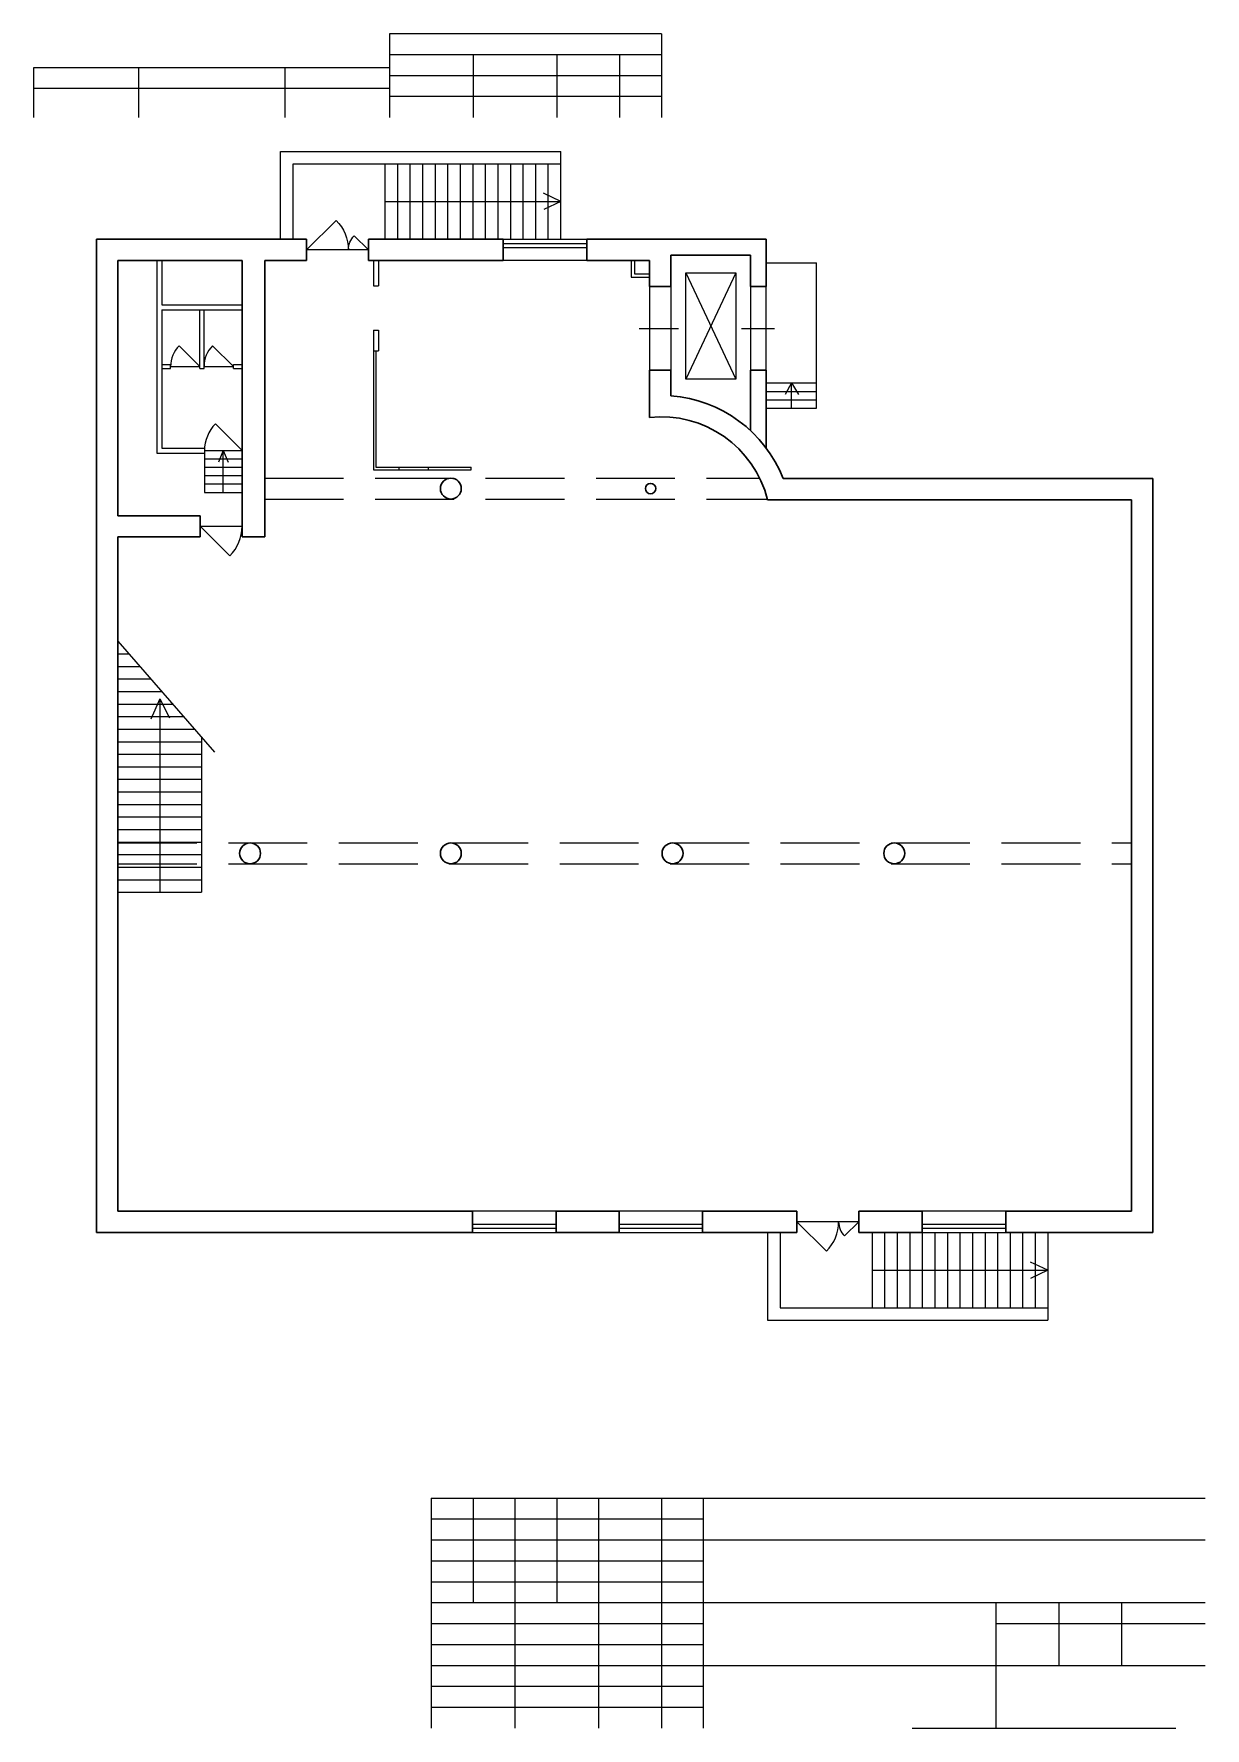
# Model space of a CAD drawing. Header units: metres. Extents: x 0.5 to 28.5, y 0.5 to 41.
import ezdxf

# ---------------------------------------------------------------- set-up
doc = ezdxf.new("R2010")
doc.units = ezdxf.units.M
doc.header["$MEASUREMENT"] = 0
doc.linetypes.add('DGN Style 3', pattern=[2.640572, 1.886123, -0.754449])
doc.layers.add('Level 63', color=7, linetype='Continuous', lineweight=0)

msp = doc.modelspace()

# ---------------------------------------------------------------- linework, layer by layer
at = {"color": 7, "linetype": 'Continuous', "lineweight": 13}
for p, q in [((6.398, 38.191), (13.098, 38.191)), ((6.398, 36.091), (6.398, 38.191)), ((13.098, 37.891), (13.098, 38.191)), ((6.698, 37.891), (13.098, 37.891)), ((6.698, 36.091), (6.698, 37.891)), ((11.718, 36.091), (13.718, 36.091)), ((3.438, 35.581), (3.438, 30.981)), ((3.558, 35.581), (3.558, 34.521)), ((8.618, 35.581), (8.618, 34.981)), ((8.738, 35.581), (8.738, 34.981)), ((13.718, 35.581), (11.718, 35.581)), ((14.778, 35.581), (14.778, 35.181)), ((14.858, 35.581), (14.858, 35.261)), ((14.858, 35.261), (15.218, 35.261)), ((8.618, 34.981), (8.738, 34.981)), ((14.778, 35.181), (15.218, 35.181)), ((3.558, 34.521), (5.478, 34.521)), ((3.558, 34.401), (5.478, 34.401)), ((3.558, 34.401), (3.558, 31.101)), ((4.468, 33.001), (4.468, 34.401)), ((4.568, 33.001), (4.568, 34.401)), ((8.618, 33.921), (8.738, 33.921)), ((8.618, 33.921), (8.618, 33.421)), ((8.738, 33.921), (8.738, 33.421)), ((8.618, 33.421), (8.738, 33.421)), ((3.558, 33.101), (3.768, 33.101)), ((3.558, 33.001), (3.768, 33.001)), ((3.768, 33.001), (3.768, 33.101)), ((4.468, 33.001), (4.568, 33.001)), ((5.268, 33.001), (5.268, 33.101)), ((5.268, 33.101), (5.478, 33.101)), ((5.268, 33.001), (5.478, 33.001)), ((3.438, 30.981), (4.578, 30.981)), ((3.558, 31.101), (4.578, 31.101)), ((4.578, 31.101), (4.578, 30.981)), ((12.988, 12.861), (10.988, 12.861)), ((16.488, 12.861), (14.488, 12.861)), ((23.738, 12.861), (21.738, 12.861)), ((10.988, 12.351), (12.988, 12.351)), ((14.488, 12.351), (16.488, 12.351)), ((18.038, 12.351), (18.038, 10.251)), ((18.338, 12.351), (18.338, 10.551)), ((21.738, 12.351), (23.738, 12.351)), ((18.338, 10.551), (24.738, 10.551)), ((24.738, 10.551), (24.738, 10.251)), ((18.038, 10.251), (24.738, 10.251))]:
    msp.add_line(p, q, dxfattribs=at)
at = {"color": 7, "linetype": 'Continuous', "lineweight": 0}
for p, q in [((8.898, 36.091), (8.898, 37.891)), ((9.198, 36.091), (9.198, 37.891)), ((9.498, 36.091), (9.498, 37.891)), ((9.798, 36.091), (9.798, 37.891)), ((10.098, 36.091), (10.098, 37.891)), ((10.398, 36.091), (10.398, 37.891)), ((10.698, 36.091), (10.698, 37.891)), ((10.998, 36.091), (10.998, 37.891)), ((11.298, 36.091), (11.298, 37.891)), ((11.598, 36.091), (11.598, 37.891)), ((11.898, 36.091), (11.898, 37.891)), ((12.198, 36.091), (12.198, 37.891)), ((12.498, 36.091), (12.498, 37.891)), ((12.798, 36.091), (12.798, 37.891)), ((13.098, 36.091), (13.098, 37.891)), ((8.898, 36.991), (13.098, 36.991)), ((13.098, 36.991), (12.683, 37.192)), ((13.098, 36.991), (12.687, 36.805)), ((7.018, 35.836), (7.725, 36.543)), ((8.498, 35.836), (8.159, 36.175)), ((8.498, 35.836), (7.018, 35.836)), ((11.718, 35.991), (13.718, 35.991)), ((11.718, 35.891), (13.718, 35.891)), ((16.087, 35.292), (17.283, 32.749)), ((17.283, 35.292), (16.087, 32.749)), ((18.008, 35.526), (19.208, 35.526)), ((19.208, 32.055), (19.208, 35.526)), ((15.218, 34.961), (15.218, 32.961)), ((15.728, 34.961), (15.728, 32.961)), ((17.628, 34.961), (17.628, 32.961)), ((18.008, 32.961), (18.008, 34.961)), ((14.967, 33.961), (15.907, 33.961)), ((17.418, 33.961), (18.203, 33.961)), ((4.468, 33.051), (3.973, 33.546)), ((5.268, 33.051), (4.773, 33.546)), ((8.618, 33.421), (8.618, 30.581)), ((8.678, 33.421), (8.678, 30.641)), ((3.768, 33.051), (4.468, 33.051)), ((4.568, 33.051), (5.268, 33.051)), ((18.008, 32.655), (19.208, 32.655)), ((18.008, 32.455), (19.208, 32.455)), ((18.608, 32.655), (18.461, 32.379)), ((18.608, 32.055), (18.608, 32.655)), ((18.608, 32.655), (18.783, 32.379)), ((18.008, 32.255), (19.208, 32.255)), ((18.008, 32.055), (19.208, 32.055)), ((5.478, 31.041), (4.842, 31.677)), ((4.578, 31.041), (5.478, 31.041)), ((4.578, 30.981), (4.578, 30.041)), ((4.578, 30.841), (5.478, 30.841)), ((5.028, 31.041), (4.915, 30.76)), ((5.028, 30.041), (5.028, 31.041)), ((5.028, 31.041), (5.142, 30.76)), ((4.578, 30.641), (5.478, 30.641)), ((4.578, 30.441), (5.478, 30.441)), ((8.618, 30.581), (10.953, 30.581)), ((8.678, 30.641), (10.953, 30.641)), ((9.228, 30.641), (9.228, 30.581)), ((9.928, 30.641), (9.928, 30.581)), ((10.953, 30.581), (10.953, 30.641)), ((4.578, 30.241), (5.478, 30.241)), ((4.578, 30.041), (5.478, 30.041)), ((4.478, 29.231), (5.478, 29.231)), ((4.478, 29.231), (5.185, 28.523)), ((2.508, 26.481), (4.82, 23.827)), ((2.508, 26.181), (2.769, 26.181)), ((2.508, 25.881), (3.031, 25.881)), ((2.508, 25.581), (3.292, 25.581)), ((2.508, 25.281), (3.554, 25.281)), ((2.508, 24.981), (3.815, 24.981)), ((3.508, 25.108), (3.297, 24.62)), ((3.508, 25.108), (3.508, 20.481)), ((3.508, 25.108), (3.739, 24.651)), ((2.508, 24.681), (4.076, 24.681)), ((2.508, 24.381), (4.338, 24.381)), ((2.508, 24.081), (4.508, 24.081)), ((4.508, 24.185), (4.508, 20.481)), ((2.508, 23.781), (4.508, 23.781)), ((2.508, 23.481), (4.508, 23.481)), ((2.508, 23.181), (4.508, 23.181)), ((2.508, 22.881), (4.508, 22.881)), ((2.508, 22.581), (4.508, 22.581)), ((2.508, 22.281), (4.508, 22.281)), ((2.508, 21.981), (4.508, 21.981)), ((2.508, 21.681), (4.508, 21.681)), ((2.508, 21.381), (4.508, 21.381)), ((2.508, 21.081), (4.508, 21.081)), ((2.508, 20.781), (4.508, 20.781)), ((2.508, 20.481), (4.508, 20.481)), ((20.218, 12.606), (18.738, 12.606)), ((18.738, 12.606), (19.445, 11.898)), ((20.218, 12.606), (19.879, 12.266)), ((10.988, 12.551), (12.988, 12.551)), ((10.988, 12.451), (12.988, 12.451)), ((14.488, 12.551), (16.488, 12.551)), ((14.488, 12.451), (16.488, 12.451)), ((20.538, 12.351), (20.538, 10.551)), ((20.838, 12.351), (20.838, 10.551)), ((21.138, 12.351), (21.138, 10.551)), ((21.438, 12.351), (21.438, 10.551)), ((21.738, 12.551), (23.738, 12.551)), ((21.738, 12.451), (23.738, 12.451)), ((21.738, 12.351), (21.738, 10.551)), ((22.038, 12.351), (22.038, 10.551)), ((22.338, 12.351), (22.338, 10.551)), ((22.638, 12.351), (22.638, 10.551)), ((22.938, 12.351), (22.938, 10.551)), ((23.238, 12.351), (23.238, 10.551)), ((23.538, 12.351), (23.538, 10.551)), ((23.838, 12.351), (23.838, 10.551)), ((24.138, 12.351), (24.138, 10.551)), ((24.438, 12.351), (24.438, 10.551)), ((24.738, 12.351), (24.738, 10.551)), ((20.538, 11.451), (24.738, 11.451)), ((24.738, 11.451), (24.323, 11.249)), ((24.738, 11.451), (24.327, 11.636))]:
    msp.add_line(p, q, dxfattribs=at)
at = {"color": 7, "linetype": 'Continuous', "lineweight": 30}
for p, q in [((1.998, 36.091), (1.998, 12.351)), ((1.998, 36.091), (7.018, 36.091)), ((7.018, 36.091), (7.018, 35.581)), ((8.498, 36.091), (8.498, 35.581)), ((8.498, 36.091), (11.718, 36.091)), ((11.718, 36.091), (11.718, 35.581)), ((13.718, 36.091), (13.718, 35.581)), ((13.718, 36.091), (18.008, 36.091)), ((18.008, 36.091), (18.008, 34.961)), ((15.728, 35.711), (15.728, 34.961)), ((15.728, 35.711), (17.628, 35.711)), ((17.628, 35.711), (17.628, 34.961)), ((2.508, 35.581), (2.508, 29.481)), ((2.508, 35.581), (5.478, 35.581)), ((5.478, 35.581), (5.478, 28.981)), ((6.018, 35.581), (6.018, 28.981)), ((6.018, 35.581), (7.018, 35.581)), ((8.498, 35.581), (11.718, 35.581)), ((13.718, 35.581), (15.218, 35.581)), ((15.218, 35.581), (15.218, 34.961)), ((15.218, 34.961), (15.728, 34.961)), ((17.628, 34.961), (18.008, 34.961)), ((15.218, 32.961), (15.218, 31.834)), ((15.218, 32.961), (15.728, 32.961)), ((15.728, 32.961), (15.728, 32.35)), ((17.628, 32.961), (18.008, 32.961)), ((17.628, 32.961), (17.628, 31.52)), ((18.008, 32.961), (18.008, 31.097)), ((18.412, 30.371), (27.248, 30.371)), ((27.248, 30.371), (27.248, 12.351)), ((18.041, 29.861), (26.738, 29.861)), ((26.738, 29.861), (26.738, 12.861)), ((2.508, 29.481), (4.478, 29.481)), ((4.478, 29.481), (4.478, 28.981)), ((2.508, 28.981), (4.478, 28.981)), ((2.508, 28.981), (2.508, 12.861)), ((5.478, 28.981), (6.018, 28.981)), ((2.508, 12.861), (10.988, 12.861)), ((10.988, 12.861), (10.988, 12.351)), ((12.988, 12.861), (14.488, 12.861)), ((12.988, 12.861), (12.988, 12.351)), ((14.488, 12.861), (14.488, 12.351)), ((16.488, 12.861), (18.738, 12.861)), ((16.488, 12.861), (16.488, 12.351)), ((18.738, 12.351), (18.738, 12.861)), ((20.218, 12.861), (21.738, 12.861)), ((20.218, 12.351), (20.218, 12.861)), ((21.738, 12.861), (21.738, 12.351)), ((23.738, 12.861), (23.738, 12.351)), ((23.738, 12.861), (26.738, 12.861)), ((1.998, 12.351), (10.988, 12.351)), ((12.988, 12.351), (14.488, 12.351)), ((16.488, 12.351), (18.738, 12.351)), ((20.218, 12.351), (21.738, 12.351)), ((23.738, 12.351), (27.248, 12.351))]:
    msp.add_line(p, q, dxfattribs=at)
at = {"color": 251, "linetype": 'DGN Style 3', "lineweight": 0, "true_color": 0x5a5a5a}
for p, q in [((6.018, 30.381), (17.851, 30.381)), ((6.018, 29.881), (18.036, 29.881)), ((2.508, 21.661), (26.738, 21.661)), ((2.508, 21.161), (26.738, 21.161))]:
    msp.add_line(p, q, dxfattribs=at)
at = {"color": 7, "linetype": 'Continuous', "lineweight": 0, "flags": 128}
msp.add_lwpolyline([(16.087, 35.292), (17.283, 35.292), (17.283, 32.749), (16.087, 32.749), (16.087, 35.292)], close=True, dxfattribs=at)
at = {"color": 7, "linetype": 'Continuous', "lineweight": 30}
for centre, radius in [((10.468, 30.131), 0.25), ((15.243, 30.131), 0.125), ((5.668, 21.411), 0.25), ((10.468, 21.411), 0.25), ((15.768, 21.411), 0.25), ((21.068, 21.411), 0.25)]:
    msp.add_circle(centre, radius, dxfattribs=at)
at = {"color": 7, "linetype": 'Continuous', "lineweight": 0, "extrusion": (0, 0, -1)}
for centre, radius, start, end in [((-7.018, 35.836), 1, 135, 180), ((-8.498, 35.836), 0.48, 360, 45)]:
    msp.add_arc(centre, radius, start, end, dxfattribs=at)
at = {"color": 7, "linetype": 'Continuous', "lineweight": 0}
for centre, radius, start, end in [((4.468, 33.051), 0.7, 135, 180), ((5.268, 33.051), 0.7, 135, 180), ((5.478, 31.041), 0.9, 135, 180), ((4.478, 29.231), 1, 315, 0), ((18.738, 12.606), 1, 315, 0), ((20.218, 12.606), 0.48, 180, 225)]:
    msp.add_arc(centre, radius, start, end, dxfattribs=at)
at = {"color": 7, "linetype": 'Continuous', "lineweight": 30}
for radius, start, end in [(3.136, 21.478, 85.7127), (2.626, 14.0674, 96.0217)]:
    msp.add_arc((15.494, 29.222), radius, start, end, dxfattribs=at)
at = {"layer": 'Level 63', "color": 7, "linetype": 'Continuous', "lineweight": 13}
for p, q in [((9, 41), (9, 39)), ((15.5, 41), (9, 41)), ((15.5, 41), (15.5, 39)), ((15.5, 40.5), (9, 40.5)), ((11, 40.5), (11, 39)), ((13, 40.5), (13, 39)), ((14.5, 40.5), (14.5, 39)), ((3, 40.2), (3, 39)), ((6.5, 40.2), (6.5, 39)), ((0.5, 39.7), (9, 39.7)), ((15.5, 40), (9, 40)), ((15.5, 39.5), (9, 39.5)), ((10, 6), (28.5, 6)), ((10, 6), (10, 0.5)), ((11, 6), (11, 3.5)), ((12, 6), (12, 0.5)), ((13, 6), (13, 3.5)), ((14, 6), (14, 0.5)), ((15.5, 6), (15.5, 0.5)), ((16.5, 6), (16.5, 0.5)), ((16.5, 5), (28.5, 5)), ((10, 4), (16.5, 4)), ((10, 3.5), (28.5, 3.5)), ((23.5, 3), (28.5, 3)), ((16.5, 2), (28.5, 2)), ((21.5, 0.5), (27.8, 0.5))]:
    msp.add_line(p, q, dxfattribs=at)
at = {"layer": 'Level 63', "color": 7, "linetype": 'Continuous', "lineweight": 0}
for p, q in [((10, 5.5), (16.5, 5.5)), ((10, 5), (16.5, 5)), ((10, 4.5), (16.5, 4.5)), ((10, 3), (16.5, 3)), ((10, 2.5), (16.5, 2.5)), ((10, 2), (16.5, 2)), ((10, 1.5), (16.5, 1.5)), ((10, 1), (16.5, 1))]:
    msp.add_line(p, q, dxfattribs=at)
at = {"layer": 'Level 63', "color": 7, "linetype": 'Continuous', "lineweight": 13, "flags": 128}
for points in [[(0.5, 39), (0.5, 40.2), (9, 40.2)], [(23.5, 3.5), (23.5, 0.5)], [(25, 3.5), (25, 2)], [(26.5, 3.5), (26.5, 2)]]:
    msp.add_lwpolyline(points, dxfattribs=at)

doc.saveas('drawing.dxf')
